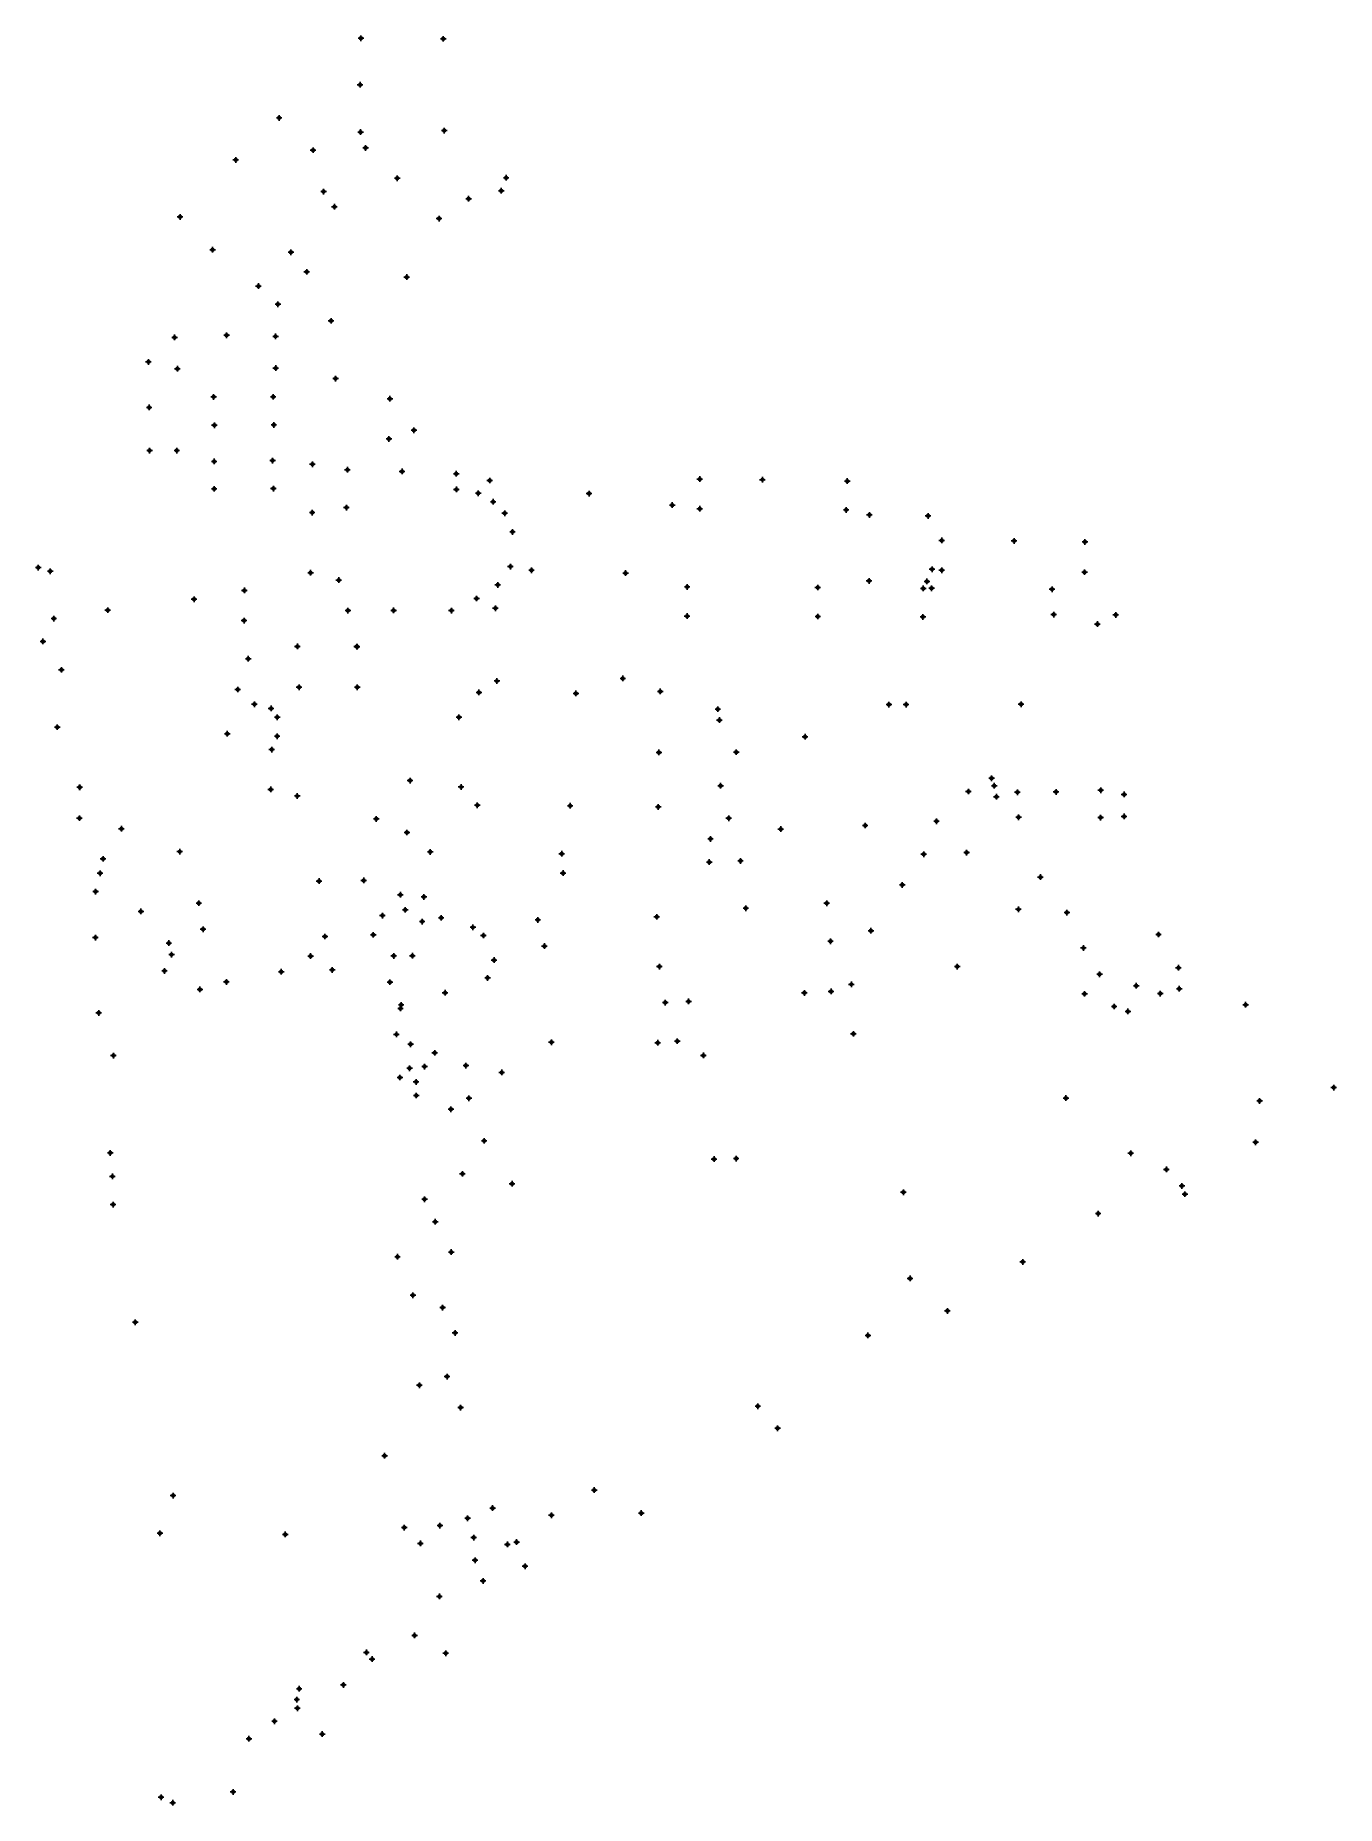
# Model space of a CAD drawing. Header units: inches. Extents: x 272552 to 273015, y 9956483 to 9957113.
import ezdxf

# ---------------------------------------------------------------- set-up
doc = ezdxf.new("R2010")
doc.units = ezdxf.units.IN
doc.header["$MEASUREMENT"] = 0
doc.header["$PDMODE"] = 34
doc.header["$PDSIZE"] = -1

msp = doc.modelspace()

# ---------------------------------------------------------------- linework, layer by layer
for p in [(272668.336, 9957112.114, 1790.672), (272697.635, 9957111.898, 1791.265), (272668.027, 9957095.564, 1791.025), (272639.221, 9957083.766, 1789.995), (272668.175, 9957078.697, 1791.261), (272697.951, 9957079.25, 1791.717), (272623.796, 9957068.813, 1789.913), (272651.276, 9957072.276, 1790.166), (272669.994, 9957073.074, 1791.621), (272681.222, 9957062.292, 1791.715), (272719.989, 9957062.465, 1792.331), (272655.014, 9957057.508, 1791.539), (272706.632, 9957055.005, 1792.502), (272718.271, 9957057.832, 1792.336), (272603.964, 9957048.497, 1790.138), (272658.885, 9957052.153, 1791.664), (272696.112, 9957047.929, 1792.412), (272615.535, 9957036.85, 1790.162), (272643.427, 9957035.914, 1791.482), (272631.861, 9957023.924, 1791.259), (272649.033, 9957028.97, 1791.738), (272684.612, 9957027.125, 1792.645), (272638.761, 9957017.452, 1791.614), (272657.672, 9957011.525, 1792.53), (272601.991, 9957005.609, 1790.807), (272620.528, 9957006.417, 1792.069), (272637.945, 9957006.015, 1791.95), (272592.713, 9956996.912, 1790.834), (272602.997, 9956994.465, 1791.464), (272637.999, 9956994.717, 1792.072), (272659.301, 9956990.971, 1792.694), (272592.966, 9956980.706, 1790.919), (272615.917, 9956984.449, 1791.786), (272637.096, 9956984.483, 1792.345), (272678.613, 9956983.785, 1793.282), (272616.175, 9956974.385, 1791.792), (272637.334, 9956974.469, 1792.437), (272678.299, 9956969.512, 1793.823), (272687.179, 9956972.591, 1793.672), (272593.113, 9956965.345, 1791.283), (272602.809, 9956965.359, 1791.451), (272616.095, 9956961.515, 1792.567), (272636.862, 9956961.792, 1793.067), (272651.067, 9956960.511, 1793.973), (272663.529, 9956958.547, 1793.935), (272682.956, 9956957.946, 1794.274), (272702.22, 9956957.117, 1794.45), (272714.148, 9956954.712, 1794.319), (272788.89, 9956955.2, 1791.933), (272811.171, 9956955.003, 1791.646), (272841.379, 9956954.519, 1791.122), (272616.099, 9956951.737, 1793.375), (272637.174, 9956951.832, 1793.538), (272702.284, 9956951.556, 1795.011), (272710.054, 9956950.154, 1794.763), (272749.477, 9956950.065, 1793.291), (272650.969, 9956943.285, 1794.958), (272663.159, 9956945.045, 1794.88), (272715.364, 9956947.154, 1794.66), (272719.487, 9956943.065, 1794.504), (272779.082, 9956945.95, 1792.322), (272788.876, 9956944.651, 1791.832), (272840.975, 9956944.213, 1791.193), (272849.259, 9956942.445, 1790.825), (272870.099, 9956942.1, 1790.675), (272722.244, 9956936.404, 1794.273), (272874.986, 9956933.405, 1790.037), (272900.729, 9956933.21, 1789.525), (272925.944, 9956932.847, 1789.171), (272553.491, 9956923.692, 1791.419), (272557.758, 9956922.41, 1791.631), (272721.515, 9956924.059, 1794.271), (272729.012, 9956922.739, 1793.781), (272871.516, 9956923.132, 1790.823), (272874.993, 9956922.768, 1790.444), (272650.391, 9956921.863, 1795.447), (272660.432, 9956919.277, 1795.61), (272717, 9956917.557, 1794.422), (272762.49, 9956921.755, 1792.498), (272784.401, 9956916.836, 1791.463), (272830.874, 9956916.619, 1791.241), (272849.112, 9956918.946, 1791.018), (272868.425, 9956916.301, 1790.605), (272869.715, 9956918.807, 1790.718), (272871.386, 9956916.333, 1790.406), (272914.216, 9956916.019, 1790.019), (272925.809, 9956922.076, 1789.295), (272608.927, 9956912.443, 1793.96), (272626.844, 9956915.587, 1794.534), (272709.454, 9956912.708, 1794.592), (272559.053, 9956905.575, 1792.347), (272578.217, 9956908.565, 1792.831), (272626.728, 9956904.869, 1795.509), (272663.705, 9956908.407, 1795.491), (272679.945, 9956908.47, 1795.845), (272700.514, 9956908.387, 1795.212), (272716.179, 9956909.223, 1794.3), (272784.381, 9956906.465, 1791.349), (272830.889, 9956906.302, 1791.189), (272868.28, 9956906.155, 1790.33), (272914.82, 9956906.989, 1790.072), (272930.361, 9956903.607, 1789.156), (272936.906, 9956906.845, 1788.742), (272555.172, 9956897.442, 1792.28), (272628.211, 9956891.257, 1795.763), (272645.702, 9956895.643, 1795.381), (272666.813, 9956895.586, 1795.38), (272666.944, 9956895.534, 1795.381), (272561.741, 9956887.317, 1792.821), (272624.489, 9956880.327, 1795.87), (272646.286, 9956881.102, 1794.211), (272667.026, 9956881.127, 1794.175), (272710.313, 9956879.284, 1793.626), (272716.714, 9956883.352, 1793.813), (272744.826, 9956878.926, 1793.424), (272761.502, 9956884.289, 1792.426), (272774.849, 9956879.624, 1791.841), (272630.417, 9956875.06, 1795.963), (272636.36, 9956873.591, 1794.575), (272636.367, 9956873.592, 1794.585), (272795.307, 9956873.326, 1791.301), (272856.198, 9956874.933, 1790.71), (272862.291, 9956874.954, 1790.797), (272903.209, 9956875.064, 1790.023), (272560.281, 9956866.918, 1793.557), (272638.535, 9956870.454, 1794.391), (272703.193, 9956870.442, 1793.477), (272795.858, 9956869.432, 1790.813), (272620.771, 9956864.558, 1794.475), (272638.506, 9956863.684, 1794.202), (272826.348, 9956863.512, 1790.135), (272636.584, 9956858.934, 1794.36), (272774.361, 9956857.934, 1790.656), (272801.879, 9956858.029, 1790.445), (272685.788, 9956847.925, 1793.647), (272892.733, 9956848.741, 1789.857), (272568.237, 9956845.517, 1793.662), (272568.25, 9956845.509, 1793.659), (272636.217, 9956844.759, 1793.953), (272645.671, 9956842.423, 1794.353), (272703.957, 9956845.628, 1793.018), (272796.304, 9956846.065, 1790.264), (272884.475, 9956844.025, 1789.717), (272893.654, 9956846.074, 1789.809), (272894.412, 9956842.151, 1789.768), (272901.897, 9956843.734, 1789.656), (272915.638, 9956843.865, 1789.702), (272931.57, 9956844.481, 1789.099), (272939.879, 9956842.999, 1789.08), (272568.158, 9956834.539, 1793.603), (272673.779, 9956834.278, 1795.258), (272709.734, 9956839.138, 1793.784), (272742.77, 9956838.943, 1792.782), (272774.111, 9956838.554, 1790.664), (272799.174, 9956834.479, 1790.113), (272902.307, 9956834.87, 1789.626), (272931.511, 9956834.761, 1789.12), (272939.867, 9956835.138, 1788.668), (272583.111, 9956830.773, 1794.048), (272684.686, 9956829.437, 1793.258), (272817.713, 9956830.673, 1789.714), (272847.742, 9956831.922, 1789.833), (272873.114, 9956833.428, 1789.907), (272603.851, 9956822.613, 1794.231), (272692.98, 9956822.503, 1793.688), (272739.746, 9956821.893, 1792.745), (272792.702, 9956827.136, 1790.488), (272868.572, 9956821.706, 1789.491), (272883.844, 9956822.271, 1789.313), (272576.566, 9956820.064, 1790.725), (272792.269, 9956818.916, 1789.958), (272803.383, 9956819.305, 1789.956), (272575.515, 9956814.922, 1790.732), (272653.413, 9956812.149, 1794.15), (272669.314, 9956812.374, 1794.34), (272740.24, 9956814.983, 1791.854), (272860.949, 9956810.766, 1788.722), (272910.109, 9956813.583, 1788.03), (272573.919, 9956808.4, 1791.858), (272610.635, 9956804.291, 1791.251), (272682.338, 9956807.278, 1792.65), (272690.724, 9956806.504, 1793.195), (272834.046, 9956804.24, 1788.266), (272590.014, 9956801.337, 1793.33), (272675.975, 9956799.855, 1792.392), (272684.077, 9956801.909, 1792.526), (272690.105, 9956797.74, 1792.385), (272696.875, 9956799.071, 1792.389), (272731.26, 9956798.318, 1791.601), (272773.576, 9956799.427, 1788.965), (272805.271, 9956802.486, 1788.928), (272902.242, 9956802.089, 1787.758), (272919.503, 9956800.938, 1788.212), (272573.852, 9956792.013, 1792.901), (272599.969, 9956790.067, 1793.431), (272612.144, 9956795.006, 1793.786), (272655.532, 9956792.416, 1792.033), (272672.712, 9956793.021, 1792.326), (272708.164, 9956795.683, 1792.183), (272711.922, 9956792.774, 1791.793), (272835.406, 9956790.71, 1787.979), (272849.798, 9956794.478, 1786.077), (272952.117, 9956793.135, 1784.971), (272600.939, 9956785.955, 1794.098), (272650.412, 9956785.433, 1793.174), (272679.972, 9956785.524, 1792.142), (272686.613, 9956785.595, 1792.106), (272715.671, 9956784.01, 1791.41), (272733.613, 9956789.024, 1790.982), (272925.412, 9956788.327, 1785.945), (272598.423, 9956780.174, 1791.375), (272639.95, 9956779.856, 1792.882), (272658.098, 9956780.51, 1792.367), (272713.374, 9956777.687, 1791.204), (272774.515, 9956781.719, 1788.431), (272880.504, 9956781.721, 1783.064), (272931.143, 9956778.971, 1784.979), (272959.199, 9956781.295, 1783.315), (272611.043, 9956773.586, 1791.801), (272620.428, 9956776.269, 1792.549), (272678.656, 9956776.172, 1791.835), (272698.281, 9956772.413, 1791.164), (272826.109, 9956772.335, 1787.526), (272835.59, 9956772.885, 1787.569), (272842.814, 9956775.394, 1785.697), (272925.792, 9956772.007, 1782.89), (272944.181, 9956774.872, 1782.62), (272952.745, 9956772.119, 1784.166), (272959.486, 9956773.815, 1783.426), (272575.019, 9956765.24, 1791.536), (272682.395, 9956766.788, 1790.574), (272682.631, 9956768.097, 1790.784), (272776.615, 9956768.899, 1788.603), (272784.907, 9956769.342, 1788.491), (272936.327, 9956767.511, 1783.698), (272941.223, 9956765.773, 1783.436), (272983.124, 9956768.14, 1781.556), (272680.941, 9956757.601, 1787.295), (272685.996, 9956754.07, 1788.93), (272736.096, 9956754.789, 1787.927), (272773.909, 9956754.612, 1785.868), (272780.878, 9956755.171, 1785.728), (272843.547, 9956757.783, 1782.949), (272580.268, 9956750.058, 1787.508), (272690.958, 9956746.098, 1788.828), (272694.559, 9956751.018, 1789.221), (272705.659, 9956746.454, 1788.061), (272790.157, 9956750.089, 1783.987), (272682.182, 9956742.239, 1786.854), (272685.622, 9956745.517, 1788.134), (272687.947, 9956740.66, 1788.37), (272718.44, 9956744.065, 1784.286), (272688.001, 9956735.833, 1788.088), (272706.724, 9956734.83, 1787.944), (272919.186, 9956734.903, 1782.579), (272988.092, 9956733.905, 1779.161), (273014.477, 9956738.664, 1777.586), (272700.352, 9956730.956, 1787.858), (272579.129, 9956715.407, 1788.527), (272712.169, 9956719.702, 1785.512), (272942.24, 9956715.288, 1782.212), (272986.671, 9956719.213, 1778.104), (272793.966, 9956713.196, 1783.726), (272801.837, 9956713.395, 1782.868), (272954.913, 9956709.527, 1779.854), (272579.882, 9956707.063, 1788.532), (272704.427, 9956707.95, 1786.271), (272722.088, 9956704.407, 1784.286), (272960.435, 9956703.665, 1778.913), (272580.139, 9956697.03, 1788.225), (272690.96, 9956698.89, 1787.03), (272861.318, 9956701.391, 1782.684), (272961.508, 9956700.714, 1778.663), (272694.756, 9956690.896, 1786.62), (272930.642, 9956693.824, 1780.023), (272681.325, 9956678.433, 1786.862), (272700.457, 9956680.107, 1785.371), (272903.802, 9956676.61, 1780.072), (272863.701, 9956670.722, 1782.406), (272686.81, 9956664.748, 1786.703), (272697.387, 9956660.357, 1785.561), (272876.995, 9956659.164, 1780.571), (272588.037, 9956655.125, 1787.409), (272701.823, 9956651.326, 1784.907), (272848.728, 9956650.456, 1782.306), (272689.116, 9956632.696, 1787.35), (272698.954, 9956635.774, 1784.53), (272703.782, 9956624.75, 1784.338), (272809.537, 9956625.217, 1783.217), (272816.597, 9956617.395, 1780.75), (272676.753, 9956607.609, 1787.073), (272751.362, 9956595.399, 1783.248), (272601.474, 9956593.446, 1787.674), (272715.171, 9956588.986, 1784.636), (272683.752, 9956582.055, 1787.362), (272696.421, 9956582.79, 1784.587), (272706.278, 9956585.361, 1784.697), (272736.093, 9956586.423, 1784.101), (272768.079, 9956587.215, 1781.818), (272596.807, 9956580.034, 1787.246), (272641.407, 9956579.65, 1787.33), (272689.504, 9956576.419, 1784.752), (272708.445, 9956578.477, 1784.74), (272720.422, 9956576.056, 1784.695), (272723.711, 9956576.908, 1784.802), (272708.922, 9956570.417, 1784.585), (272726.709, 9956568.314, 1784.701), (272696.265, 9956557.558, 1784.703), (272711.765, 9956563.052, 1784.633), (272687.402, 9956543.688, 1783.803), (272670.291, 9956537.634, 1786.722), (272672.304, 9956535.258, 1785.05), (272698.494, 9956537.339, 1784.402), (272662.058, 9956526.075, 1786.509), (272645.51, 9956520.827, 1785.601), (272646.343, 9956524.703, 1787.241), (272637.56, 9956513.111, 1788.27), (272645.694, 9956517.774, 1786.965), (272628.487, 9956506.909, 1788.252), (272654.537, 9956508.573, 1786.781), (272622.833, 9956487.961, 1788.899), (272597.228, 9956486.094, 1789.733), (272601.36, 9956484.114, 1789.762)]:
    msp.add_point(p)

doc.saveas('drawing.dxf')
